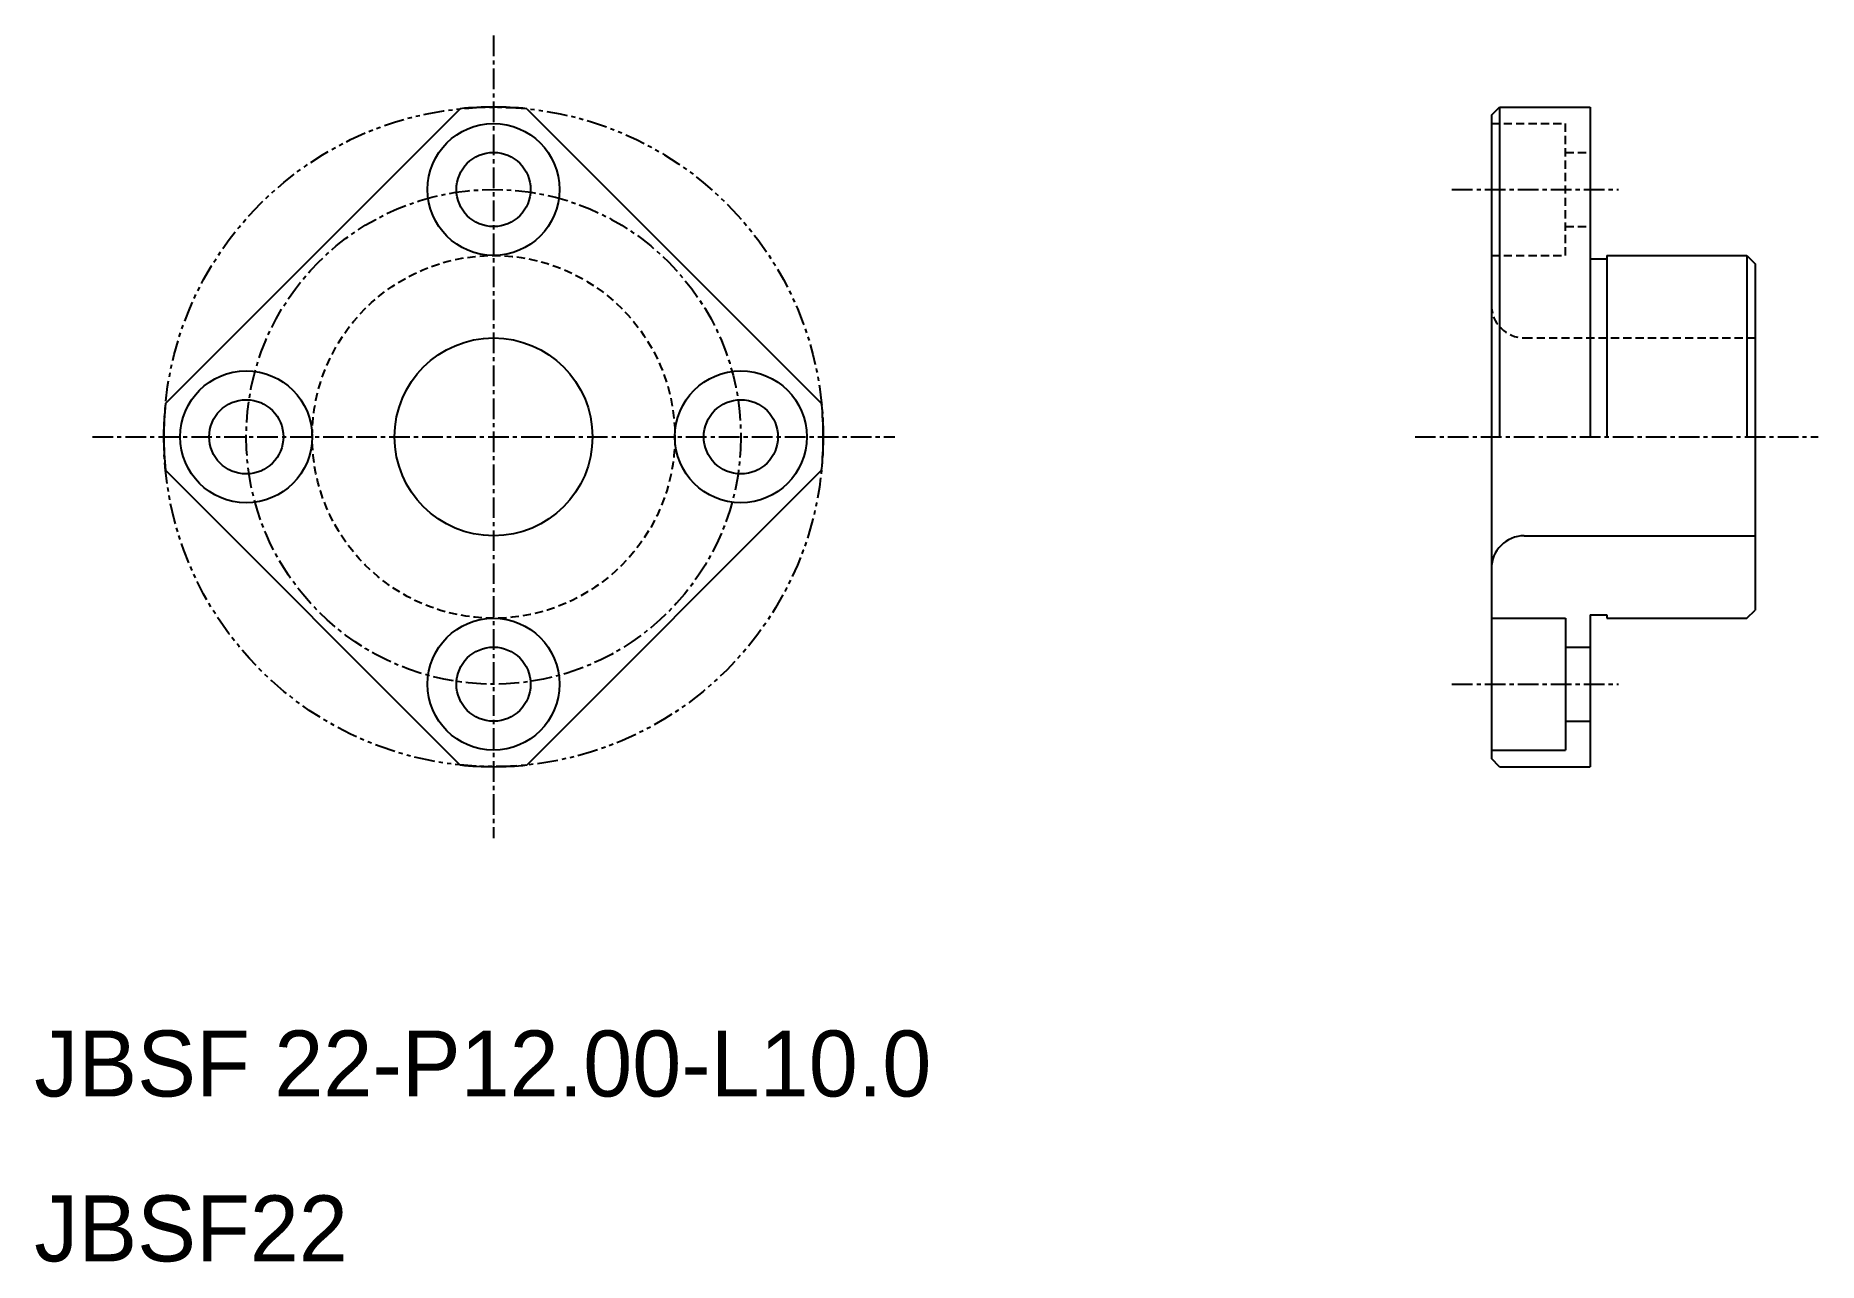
# Model space of a CAD drawing. Extents: x 22 to 130, y 10 to 84.
import ezdxf

# ---------------------------------------------------------------- set-up
doc = ezdxf.new("R2010")
doc.units = 0
for name, pattern in [('CENTER', [2, 1.25, -0.25, 0.25, -0.25]), ('DASHED', [0.75, 0.5, -0.25]), ('PHANTOM', [2.5, 1.25, -0.25, 0.25, -0.25, 0.25, -0.25])]:
    doc.linetypes.add(name, pattern=pattern)
doc.layers.get('0').update_dxf_attribs({"linetype": 'CONTINUOUS'})
doc.layers.add('CENTER', color=1, linetype='CENTER')

msp = doc.modelspace()

# ---------------------------------------------------------------- linework, layer by layer
at = {"color": 7, "linetype": 'CONTINUOUS'}
for p, q in [((30.1, 62.02), (47.98, 79.9)), ((52.02, 79.9), (69.9, 62.02)), ((110.52, 79.5), (111.02, 80)), ((110.52, 79.5), (110.52, 40.5)), ((111.02, 80), (111.02, 60)), ((111.02, 80), (116.52, 80)), ((112.39, 80), (112.39, 80)), ((113.77, 80), (113.77, 80)), ((116.52, 80), (116.52, 60)), ((116.52, 70.8), (117.52, 70.8)), ((117.52, 71), (117.52, 60)), ((117.52, 71), (126.02, 71)), ((126.02, 71), (126.02, 60)), ((126.02, 71), (126.52, 70.5)), ((126.52, 70.5), (126.52, 49.5)), ((47.98, 40.1), (30.1, 57.98)), ((69.9, 57.98), (52.02, 40.1)), ((112.52, 54), (126.52, 54)), ((110.52, 49), (115.02, 49)), ((115.02, 49), (115.02, 41)), ((116.52, 49.2), (116.52, 40)), ((116.52, 49.2), (117.52, 49.2)), ((117.52, 49.2), (117.52, 49)), ((117.52, 49), (126.02, 49)), ((126.02, 49), (126.52, 49.5)), ((115.02, 47.25), (116.52, 47.25)), ((115.02, 42.75), (116.52, 42.75)), ((110.52, 41), (115.02, 41)), ((111.02, 40), (110.52, 40.5)), ((111.02, 40), (116.52, 40))]:
    msp.add_line(p, q, dxfattribs=at)
at = {"color": 3, "linetype": 'DASHED'}
for p, q in [((110.52, 79), (115.02, 79)), ((115.02, 71), (115.02, 79)), ((115.02, 77.25), (116.52, 77.25)), ((115.02, 72.75), (116.52, 72.75)), ((110.52, 71), (115.02, 71)), ((112.52, 66), (126.52, 66))]:
    msp.add_line(p, q, dxfattribs=at)
at = {"color": 3, "linetype": 'PHANTOM'}
msp.add_circle((50, 60), 20, dxfattribs=at)
at = {"color": 7, "linetype": 'CONTINUOUS'}
for centre, radius in [((50, 75), 4), ((50, 60), 6), ((35, 60), 4), ((65, 60), 4), ((50, 45), 4)]:
    msp.add_circle(centre, radius, dxfattribs=at)
at = {"color": 3, "linetype": 'CONTINUOUS'}
for centre in [(50, 75), (35, 60), (65, 60), (50, 45)]:
    msp.add_circle(centre, 2.25, dxfattribs=at)
at = {"color": 3, "linetype": 'DASHED'}
msp.add_circle((50, 60), 11, dxfattribs=at)
at = {"color": 7, "linetype": 'CONTINUOUS'}
for centre, radius, start, end in [((50, 60), 20, 84.195, 95.805), ((50, 60), 20, 174.195, 185.805), ((50, 60), 20, 354.195, 5.805), ((112.52, 52), 2, 90, 180), ((50, 60), 20, 264.195, 275.805)]:
    msp.add_arc(centre, radius, start, end, dxfattribs=at)
at = {"color": 3, "linetype": 'DASHED'}
msp.add_arc((112.52, 68), 2, 180, 270, dxfattribs=at)
at = {"layer": 'CENTER', "color": 1, "linetype": 'CENTER'}
for p, q in [((50, 84.33), (50, 35.67)), ((108.13, 75), (118.23, 75)), ((25.67, 60), (74.33, 60)), ((105.89, 60), (130.35, 60)), ((108.13, 45), (118.23, 45))]:
    msp.add_line(p, q, dxfattribs=at)
msp.add_circle((50, 60), 15, dxfattribs=at)

# ---------------------------------------------------------------- texts
at = {"color": 7, "linetype": 'CONTINUOUS'}
for s, p in [('JBSF 22-P12.00-L10.0', (22.14, 20)), ('JBSF22', (22.14, 10))]:
    msp.add_text(s, height=4, dxfattribs=at).set_placement(p)

doc.saveas('drawing.dxf')
